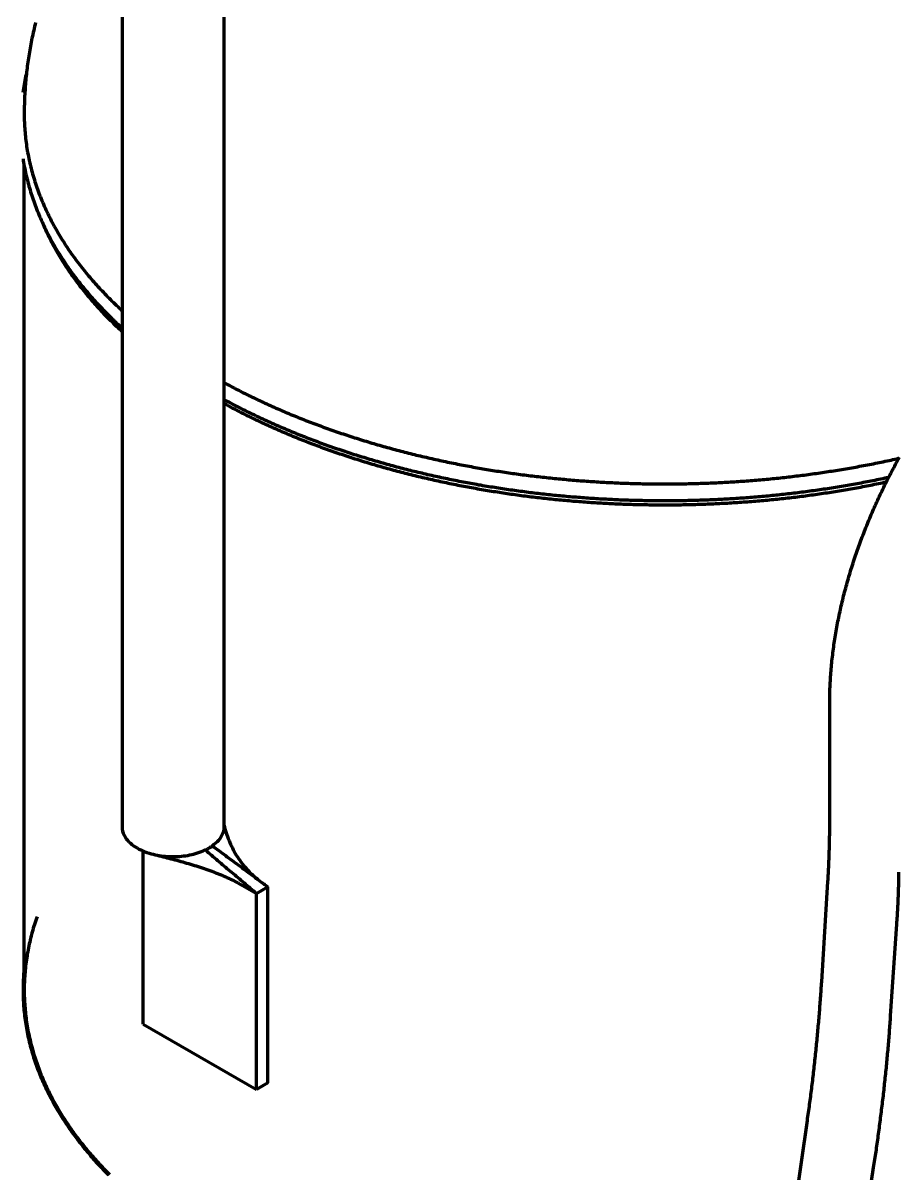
# Model space of a CAD drawing. Header units: millimetres. Extents: x 0 to 2382, y 0 to 420.
# Drawn here: x 309.89 to 331.78, y 96.25 to 125.02 of the extents above; entities that cross this region are included whole.
import ezdxf

# ---------------------------------------------------------------- set-up
doc = ezdxf.new("R2010")
doc.units = ezdxf.units.MM
doc.layers.add('01-VISIBLE', color=7, linetype='CONTINUOUS', lineweight=70)

msp = doc.modelspace()

# ---------------------------------------------------------------- linework, layer by layer
at = {"layer": '01-VISIBLE'}
for p, q in [((312.367, 134.692), (312.367, 104.92)), ((314.907, 134.692), (314.907, 104.92)), ((309.92, 100.846), (309.92, 121.45)), ((330.048, 105.032), (330.048, 108.031)), ((312.895, 100.001), (312.895, 104.326)), ((315.388, 103.46), (315.723, 103.267)), ((315.723, 103.267), (316.006, 103.43)), ((316.006, 98.531), (316.006, 103.43)), ((329.846, 101.055), (330.002, 103.565)), ((315.723, 98.368), (315.723, 103.267)), ((331.57, 100.21), (331.725, 102.495)), ((312.895, 100.001), (315.723, 98.368)), ((316.006, 98.531), (315.723, 98.368)), ((328.497, 90.626), (329.489, 97.593)), ((330.107, 89.715), (331.145, 96.414))]:
    msp.add_line(p, q, dxfattribs=at)
for points in [[(310.202, 125.033), (310.19, 124.984), (310.178, 124.935), (310.167, 124.886), (310.156, 124.837), (310.145, 124.788), (310.134, 124.739), (310.123, 124.69), (310.113, 124.64), (310.103, 124.591), (310.093, 124.542), (310.084, 124.492), (310.075, 124.443), (310.066, 124.393), (310.057, 124.344), (310.049, 124.294), (310.041, 124.244), (310.033, 124.195), (310.025, 124.145), (310.018, 124.095), (310.01, 124.045), (310.004, 123.995), (309.997, 123.945), (309.991, 123.895), (309.985, 123.845), (309.979, 123.795), (309.973, 123.745), (309.968, 123.695), (309.963, 123.645), (309.958, 123.595), (309.954, 123.545), (309.95, 123.495), (309.946, 123.445), (309.942, 123.394), (309.939, 123.344), (309.936, 123.294), (309.933, 123.244), (309.93, 123.193), (309.928, 123.143), (309.926, 123.093), (309.924, 123.042), (309.923, 122.992), (309.922, 122.942), (309.921, 122.892), (309.92, 122.841), (309.92, 122.791), (309.92, 122.74)], [(309.977, 123.78), (309.966, 123.731), (309.955, 123.682), (309.944, 123.632), (309.934, 123.583), (309.924, 123.533), (309.915, 123.484), (309.906, 123.434), (309.898, 123.384), (309.89, 123.334), (309.882, 123.284)], [(309.92, 122.74), (309.92, 122.69), (309.921, 122.64), (309.922, 122.589), (309.923, 122.539), (309.926, 122.489), (309.928, 122.438), (309.931, 122.388), (309.935, 122.338), (309.939, 122.288), (309.943, 122.238), (309.948, 122.188), (309.954, 122.137), (309.96, 122.087), (309.966, 122.037), (309.973, 121.988), (309.98, 121.938), (309.988, 121.888), (309.996, 121.838), (310.005, 121.789), (310.014, 121.739), (310.023, 121.69), (310.033, 121.64), (310.044, 121.591), (310.055, 121.542), (310.066, 121.493), (310.078, 121.444), (310.09, 121.395), (310.103, 121.346), (310.116, 121.298), (310.129, 121.249), (310.143, 121.201), (310.158, 121.153), (310.173, 121.104), (310.188, 121.056), (310.203, 121.009), (310.219, 120.961), (310.236, 120.913), (310.253, 120.866), (310.27, 120.818), (310.287, 120.771), (310.305, 120.724), (310.324, 120.677), (310.343, 120.631), (310.362, 120.584), (310.381, 120.538), (310.401, 120.491), (310.421, 120.445), (310.442, 120.399), (310.463, 120.353), (310.484, 120.308), (310.506, 120.262), (310.528, 120.217), (310.55, 120.172), (310.573, 120.127), (310.596, 120.082), (310.62, 120.038), (310.643, 119.993), (310.668, 119.949), (310.692, 119.905), (310.717, 119.861), (310.742, 119.817), (310.767, 119.774), (310.793, 119.731), (310.819, 119.687), (310.845, 119.645), (310.871, 119.602), (310.898, 119.559), (310.925, 119.517), (310.953, 119.474)], [(309.889, 121.632), (309.896, 121.582), (309.905, 121.533), (309.913, 121.484), (309.922, 121.434), (309.932, 121.385), (309.942, 121.336), (309.952, 121.287), (309.963, 121.238), (309.975, 121.19), (309.986, 121.141), (309.998, 121.092), (310.011, 121.044), (310.024, 120.996), (310.037, 120.947), (310.051, 120.899), (310.065, 120.851), (310.079, 120.803), (310.094, 120.756), (310.11, 120.708), (310.125, 120.66), (310.141, 120.613), (310.158, 120.566), (310.175, 120.519), (310.192, 120.472), (310.21, 120.425), (310.228, 120.378), (310.246, 120.332), (310.265, 120.285), (310.284, 120.239), (310.303, 120.193), (310.323, 120.147), (310.343, 120.101), (310.364, 120.055), (310.385, 120.01), (310.406, 119.965), (310.427, 119.919), (310.449, 119.874), (310.471, 119.829), (310.494, 119.785), (310.517, 119.74), (310.54, 119.696), (310.563, 119.652), (310.587, 119.608), (310.611, 119.564), (310.636, 119.52), (310.661, 119.477), (310.686, 119.433), (310.711, 119.39), (310.737, 119.347), (310.763, 119.304), (310.789, 119.262), (310.815, 119.219), (310.842, 119.177), (310.869, 119.135), (310.897, 119.093), (310.924, 119.051), (310.952, 119.01), (310.98, 118.968), (311.009, 118.927), (311.037, 118.886), (311.066, 118.845), (311.096, 118.805), (311.125, 118.764), (311.155, 118.724), (311.185, 118.684), (311.215, 118.644), (311.245, 118.604), (311.276, 118.565), (311.307, 118.525), (311.338, 118.486), (311.369, 118.447), (311.401, 118.408), (311.433, 118.37), (311.465, 118.331), (311.497, 118.293), (311.53, 118.255), (311.562, 118.217), (311.595, 118.179), (311.628, 118.142), (311.662, 118.105), (311.695, 118.067), (311.729, 118.03), (311.763, 117.994), (311.797, 117.957), (311.831, 117.92), (311.866, 117.884), (311.9, 117.848), (311.935, 117.812), (311.97, 117.776), (312.005, 117.741), (312.041, 117.706), (312.076, 117.67), (312.112, 117.635), (312.148, 117.6), (312.184, 117.566), (312.22, 117.531), (312.257, 117.497), (312.293, 117.463), (312.33, 117.429), (312.367, 117.395)], [(310.369, 120.044), (310.389, 119.997), (310.409, 119.951), (310.429, 119.905), (310.45, 119.86), (310.471, 119.814), (310.492, 119.769), (310.514, 119.723), (310.536, 119.678), (310.559, 119.633), (310.581, 119.589), (310.604, 119.544), (310.628, 119.5), (310.652, 119.456), (310.676, 119.412), (310.7, 119.368), (310.725, 119.324), (310.75, 119.28), (310.775, 119.237), (310.801, 119.194), (310.827, 119.151), (310.853, 119.108), (310.88, 119.066), (310.907, 119.023), (310.934, 118.981), (310.961, 118.939), (310.989, 118.897), (311.017, 118.855), (311.045, 118.814), (311.074, 118.773), (311.103, 118.732), (311.132, 118.691), (311.161, 118.65), (311.191, 118.609), (311.221, 118.569), (311.251, 118.529), (311.281, 118.489), (311.312, 118.449), (311.343, 118.409), (311.374, 118.37), (311.405, 118.331), (311.437, 118.292), (311.468, 118.253), (311.5, 118.214), (311.533, 118.176), (311.565, 118.137), (311.598, 118.099), (311.631, 118.061), (311.664, 118.024), (311.697, 117.986), (311.731, 117.949), (311.764, 117.912), (311.798, 117.875), (311.833, 117.838), (311.867, 117.801), (311.901, 117.765), (311.936, 117.729), (311.971, 117.692), (312.006, 117.657), (312.041, 117.621), (312.077, 117.585), (312.113, 117.55), (312.148, 117.515), (312.184, 117.48), (312.221, 117.445), (312.257, 117.41), (312.294, 117.376), (312.33, 117.342), (312.367, 117.308)], [(310.953, 119.474), (310.981, 119.432), (311.009, 119.39), (311.037, 119.348), (311.066, 119.307), (311.095, 119.265), (311.124, 119.224), (311.154, 119.183), (311.183, 119.142), (311.213, 119.101), (311.244, 119.061), (311.274, 119.021), (311.305, 118.98), (311.336, 118.941), (311.367, 118.901), (311.399, 118.861), (311.43, 118.822), (311.462, 118.783), (311.495, 118.744), (311.527, 118.705), (311.56, 118.666), (311.593, 118.628), (311.626, 118.59), (311.659, 118.552), (311.693, 118.514), (311.726, 118.476), (311.76, 118.439), (311.794, 118.401), (311.829, 118.364), (311.863, 118.327), (311.898, 118.291), (311.933, 118.254), (311.968, 118.218), (312.004, 118.182), (312.039, 118.146), (312.075, 118.11), (312.111, 118.074), (312.147, 118.039), (312.183, 118.004), (312.22, 117.969), (312.256, 117.934), (312.293, 117.899), (312.33, 117.865), (312.367, 117.83)], [(314.907, 116.039), (314.951, 116.015), (314.995, 115.991), (315.039, 115.968), (315.083, 115.944), (315.128, 115.921), (315.172, 115.897), (315.216, 115.874), (315.261, 115.851), (315.305, 115.828), (315.35, 115.806), (315.394, 115.783), (315.439, 115.76), (315.484, 115.738), (315.529, 115.716), (315.574, 115.694), (315.619, 115.672), (315.664, 115.65), (315.709, 115.628), (315.754, 115.607), (315.799, 115.586), (315.845, 115.564), (315.89, 115.543), (315.935, 115.522), (315.981, 115.501), (316.026, 115.48), (316.072, 115.46), (316.118, 115.439), (316.163, 115.419), (316.209, 115.399), (316.255, 115.379), (316.301, 115.359), (316.347, 115.339), (316.393, 115.319), (316.439, 115.299), (316.485, 115.28), (316.531, 115.26), (316.577, 115.241), (316.623, 115.222), (316.67, 115.203), (316.716, 115.184), (316.762, 115.165), (316.809, 115.147), (316.855, 115.128), (316.902, 115.11), (316.949, 115.091), (316.995, 115.073), (317.042, 115.055), (317.089, 115.037), (317.135, 115.02), (317.182, 115.002), (317.229, 114.984), (317.276, 114.967), (317.323, 114.95), (317.37, 114.932), (317.417, 114.915), (317.464, 114.898), (317.511, 114.881), (317.558, 114.865), (317.605, 114.848), (317.653, 114.831), (317.7, 114.815), (317.747, 114.799), (317.795, 114.783), (317.842, 114.766), (317.89, 114.751), (317.937, 114.735), (317.985, 114.719), (318.032, 114.703), (318.08, 114.688), (318.127, 114.672), (318.175, 114.657), (318.223, 114.642), (318.27, 114.627), (318.318, 114.612), (318.366, 114.597), (318.414, 114.582), (318.462, 114.568), (318.51, 114.553), (318.557, 114.539), (318.605, 114.525), (318.653, 114.51), (318.701, 114.496), (318.749, 114.482), (318.798, 114.468), (318.846, 114.455), (318.894, 114.441), (318.942, 114.428), (318.99, 114.414), (319.038, 114.401), (319.087, 114.388), (319.135, 114.374), (319.183, 114.361), (319.232, 114.349), (319.28, 114.336), (319.329, 114.323), (319.377, 114.31), (319.425, 114.298), (319.474, 114.286), (319.522, 114.273), (319.571, 114.261), (319.62, 114.249), (319.668, 114.237), (319.717, 114.225), (319.765, 114.214), (319.814, 114.202), (319.863, 114.19), (319.912, 114.179), (319.96, 114.168), (320.009, 114.156), (320.058, 114.145), (320.107, 114.134), (320.156, 114.123), (320.204, 114.112), (320.253, 114.102), (320.302, 114.091), (320.351, 114.08), (320.4, 114.07), (320.449, 114.06), (320.498, 114.049), (320.547, 114.039), (320.596, 114.029), (320.645, 114.019), (320.694, 114.009), (320.743, 114), (320.792, 113.99), (320.841, 113.98), (320.891, 113.971), (320.94, 113.962), (320.989, 113.952), (321.038, 113.943), (321.087, 113.934), (321.137, 113.925), (321.186, 113.916), (321.235, 113.908), (321.284, 113.899), (321.334, 113.89), (321.383, 113.882), (321.432, 113.874), (321.482, 113.865), (321.531, 113.857), (321.581, 113.849), (321.63, 113.841), (321.679, 113.833), (321.729, 113.825), (321.778, 113.818), (321.828, 113.81), (321.877, 113.803), (321.927, 113.795), (321.976, 113.788), (322.026, 113.781), (322.075, 113.773), (322.125, 113.766), (322.174, 113.759), (322.224, 113.753), (322.274, 113.746), (322.323, 113.739), (322.373, 113.733), (322.422, 113.726), (322.472, 113.72), (322.522, 113.714), (322.571, 113.707), (322.621, 113.701), (322.671, 113.695), (322.72, 113.689), (322.77, 113.684), (322.82, 113.678), (322.87, 113.672), (322.919, 113.667), (322.969, 113.661), (323.019, 113.656), (323.069, 113.651), (323.118, 113.646), (323.168, 113.64), (323.218, 113.636), (323.268, 113.631), (323.318, 113.626), (323.367, 113.621), (323.417, 113.617), (323.467, 113.612), (323.517, 113.608), (323.567, 113.603), (323.617, 113.599), (323.667, 113.595), (323.717, 113.591), (323.766, 113.587), (323.816, 113.583), (323.866, 113.579), (323.916, 113.576), (323.966, 113.572), (324.016, 113.568), (324.066, 113.565), (324.116, 113.562), (324.166, 113.559), (324.216, 113.555), (324.266, 113.552), (324.316, 113.549), (324.366, 113.547), (324.416, 113.544), (324.466, 113.541), (324.516, 113.539), (324.566, 113.536), (324.616, 113.534), (324.666, 113.531), (324.716, 113.529), (324.766, 113.527), (324.816, 113.525), (324.866, 113.523), (324.916, 113.521), (324.966, 113.519), (325.016, 113.518), (325.066, 113.516), (325.116, 113.515), (325.166, 113.513), (325.216, 113.512), (325.266, 113.511), (325.316, 113.509), (325.366, 113.508), (325.416, 113.507), (325.466, 113.507), (325.516, 113.506), (325.566, 113.505), (325.616, 113.505), (325.666, 113.504), (325.716, 113.504), (325.766, 113.503), (325.816, 113.503), (325.866, 113.503), (325.916, 113.503), (325.966, 113.503), (326.016, 113.503), (326.066, 113.503), (326.116, 113.504), (326.167, 113.504), (326.217, 113.504), (326.267, 113.505), (326.317, 113.506), (326.367, 113.506), (326.417, 113.507), (326.467, 113.508), (326.517, 113.509), (326.567, 113.51), (326.617, 113.512), (326.667, 113.513), (326.717, 113.514), (326.767, 113.516), (326.817, 113.517), (326.867, 113.519), (326.917, 113.521), (326.967, 113.523), (327.017, 113.525), (327.067, 113.527), (327.117, 113.529), (327.167, 113.531), (327.217, 113.533), (327.267, 113.536), (327.317, 113.538), (327.367, 113.541), (327.417, 113.543), (327.467, 113.546), (327.517, 113.549), (327.567, 113.552), (327.617, 113.555), (327.667, 113.558), (327.717, 113.561), (327.767, 113.565), (327.817, 113.568), (327.867, 113.572), (327.916, 113.575), (327.966, 113.579), (328.016, 113.583), (328.066, 113.586), (328.116, 113.59), (328.166, 113.594), (328.216, 113.599), (328.266, 113.603), (328.316, 113.607), (328.365, 113.611), (328.415, 113.616), (328.465, 113.621), (328.515, 113.625), (328.565, 113.63), (328.615, 113.635), (328.664, 113.64), (328.714, 113.645), (328.764, 113.65), (328.814, 113.655), (328.863, 113.661), (328.913, 113.666), (328.963, 113.672), (329.013, 113.677), (329.062, 113.683), (329.112, 113.689), (329.162, 113.695), (329.212, 113.701), (329.261, 113.707), (329.311, 113.713), (329.361, 113.719), (329.41, 113.725), (329.46, 113.732), (329.509, 113.738), (329.559, 113.745), (329.609, 113.752), (329.658, 113.759), (329.708, 113.766), (329.757, 113.773), (329.807, 113.78), (329.856, 113.787), (329.906, 113.794), (329.955, 113.802), (330.005, 113.809), (330.054, 113.817), (330.104, 113.824), (330.153, 113.832), (330.203, 113.84), (330.252, 113.848), (330.301, 113.856), (330.351, 113.864), (330.4, 113.872), (330.45, 113.881), (330.499, 113.889), (330.548, 113.898), (330.598, 113.907), (330.647, 113.915), (330.696, 113.924), (330.745, 113.933), (330.795, 113.942), (330.844, 113.951), (330.893, 113.96), (330.942, 113.97), (330.991, 113.979), (331.04, 113.989), (331.089, 113.998), (331.139, 114.008), (331.188, 114.018), (331.237, 114.028), (331.286, 114.038), (331.335, 114.048), (331.384, 114.058), (331.433, 114.069), (331.482, 114.079), (331.531, 114.09), (331.579, 114.1), (331.628, 114.111), (331.677, 114.122), (331.726, 114.133), (331.775, 114.144)], [(331.519, 113.662), (331.47, 113.652), (331.421, 113.642), (331.372, 113.631), (331.323, 113.621), (331.274, 113.611), (331.225, 113.601), (331.176, 113.591), (331.127, 113.581), (331.078, 113.572), (331.029, 113.562), (330.98, 113.552), (330.931, 113.543), (330.882, 113.534), (330.833, 113.525), (330.783, 113.515), (330.734, 113.506), (330.685, 113.497), (330.636, 113.489), (330.587, 113.48), (330.537, 113.471), (330.488, 113.463), (330.439, 113.454), (330.389, 113.446), (330.34, 113.438), (330.291, 113.43), (330.241, 113.422), (330.192, 113.414), (330.143, 113.406), (330.093, 113.398), (330.044, 113.39), (329.994, 113.383), (329.945, 113.375), (329.895, 113.368), (329.846, 113.361), (329.796, 113.353), (329.747, 113.346), (329.697, 113.339), (329.648, 113.332), (329.598, 113.326), (329.549, 113.319), (329.499, 113.312), (329.45, 113.306), (329.4, 113.299), (329.35, 113.293), (329.301, 113.287), (329.251, 113.281), (329.202, 113.275), (329.152, 113.269), (329.102, 113.263), (329.053, 113.257), (329.003, 113.251), (328.953, 113.246), (328.903, 113.24), (328.854, 113.235), (328.804, 113.229), (328.754, 113.224), (328.705, 113.219), (328.655, 113.214), (328.605, 113.209), (328.555, 113.204), (328.505, 113.2), (328.456, 113.195), (328.406, 113.19), (328.356, 113.186), (328.306, 113.181), (328.256, 113.177), (328.207, 113.173), (328.157, 113.169), (328.107, 113.165), (328.057, 113.161), (328.007, 113.157), (327.957, 113.153), (327.907, 113.15), (327.857, 113.146), (327.808, 113.143), (327.758, 113.139), (327.708, 113.136), (327.658, 113.133), (327.608, 113.13), (327.558, 113.127), (327.508, 113.124), (327.458, 113.121), (327.408, 113.118), (327.358, 113.115), (327.308, 113.113), (327.258, 113.11), (327.208, 113.108), (327.158, 113.106), (327.109, 113.104), (327.059, 113.101), (327.009, 113.099), (326.959, 113.097), (326.909, 113.096), (326.859, 113.094), (326.809, 113.092), (326.759, 113.091), (326.709, 113.089), (326.659, 113.088), (326.609, 113.087), (326.559, 113.085), (326.509, 113.084), (326.459, 113.083), (326.409, 113.082), (326.359, 113.081), (326.309, 113.081), (326.259, 113.08), (326.209, 113.079), (326.159, 113.079), (326.109, 113.079), (326.059, 113.078), (326.009, 113.078), (325.959, 113.078), (325.909, 113.078), (325.859, 113.078), (325.809, 113.078), (325.759, 113.078), (325.709, 113.079), (325.659, 113.079), (325.609, 113.08), (325.559, 113.08), (325.509, 113.081), (325.459, 113.082), (325.409, 113.083), (325.359, 113.084), (325.309, 113.085), (325.259, 113.086), (325.209, 113.087), (325.159, 113.088), (325.109, 113.09), (325.059, 113.091), (325.009, 113.093), (324.959, 113.095), (324.909, 113.096), (324.859, 113.098), (324.809, 113.1), (324.759, 113.102), (324.709, 113.104), (324.659, 113.107), (324.609, 113.109), (324.559, 113.111), (324.509, 113.114), (324.459, 113.117), (324.409, 113.119), (324.359, 113.122), (324.309, 113.125), (324.259, 113.128), (324.209, 113.131), (324.159, 113.134), (324.109, 113.137), (324.06, 113.141), (324.01, 113.144), (323.96, 113.148), (323.91, 113.151), (323.86, 113.155), (323.81, 113.159), (323.76, 113.163), (323.71, 113.167), (323.661, 113.171), (323.611, 113.175), (323.561, 113.179), (323.511, 113.183), (323.461, 113.188), (323.411, 113.192), (323.362, 113.197), (323.312, 113.202), (323.262, 113.206), (323.212, 113.211), (323.163, 113.216), (323.113, 113.221), (323.063, 113.226), (323.013, 113.232), (322.964, 113.237), (322.914, 113.243), (322.864, 113.248), (322.814, 113.254), (322.765, 113.259), (322.715, 113.265), (322.665, 113.271), (322.616, 113.277), (322.566, 113.283), (322.517, 113.289), (322.467, 113.296), (322.417, 113.302), (322.368, 113.309), (322.318, 113.315), (322.269, 113.322), (322.219, 113.329), (322.17, 113.335), (322.12, 113.342), (322.07, 113.349), (322.021, 113.357), (321.971, 113.364), (321.922, 113.371), (321.873, 113.379), (321.823, 113.386), (321.774, 113.394), (321.724, 113.401), (321.675, 113.409), (321.625, 113.417), (321.576, 113.425), (321.527, 113.433), (321.477, 113.441), (321.428, 113.45), (321.379, 113.458), (321.329, 113.467), (321.28, 113.475), (321.231, 113.484), (321.182, 113.493), (321.133, 113.501), (321.083, 113.51), (321.034, 113.519), (320.985, 113.529), (320.936, 113.538), (320.887, 113.547), (320.838, 113.557), (320.788, 113.566), (320.739, 113.576), (320.69, 113.586), (320.641, 113.595), (320.592, 113.605), (320.543, 113.615), (320.494, 113.626), (320.445, 113.636), (320.396, 113.646), (320.348, 113.657), (320.299, 113.667), (320.25, 113.678), (320.201, 113.689), (320.152, 113.699), (320.103, 113.71), (320.055, 113.721), (320.006, 113.732), (319.957, 113.744), (319.908, 113.755), (319.86, 113.767), (319.811, 113.778), (319.762, 113.79), (319.714, 113.802), (319.665, 113.813), (319.617, 113.825), (319.568, 113.837), (319.52, 113.85), (319.471, 113.862), (319.423, 113.874), (319.374, 113.887), (319.326, 113.899), (319.277, 113.912), (319.229, 113.925), (319.181, 113.938), (319.132, 113.951), (319.084, 113.964), (319.036, 113.977), (318.988, 113.99), (318.94, 114.004), (318.891, 114.017), (318.843, 114.031), (318.795, 114.045), (318.747, 114.059), (318.699, 114.073), (318.651, 114.087), (318.603, 114.101), (318.555, 114.115), (318.507, 114.129), (318.46, 114.144), (318.412, 114.159), (318.364, 114.173), (318.316, 114.188), (318.268, 114.203), (318.221, 114.218), (318.173, 114.233), (318.125, 114.249), (318.078, 114.264), (318.03, 114.279), (317.983, 114.295), (317.935, 114.311), (317.888, 114.327), (317.84, 114.343), (317.793, 114.359), (317.746, 114.375), (317.698, 114.391), (317.651, 114.407), (317.604, 114.424), (317.557, 114.441), (317.51, 114.457), (317.463, 114.474), (317.416, 114.491), (317.369, 114.508), (317.322, 114.525), (317.275, 114.543), (317.228, 114.56), (317.181, 114.578), (317.134, 114.595), (317.087, 114.613), (317.041, 114.631), (316.994, 114.649), (316.948, 114.667), (316.901, 114.686), (316.854, 114.704), (316.808, 114.722), (316.762, 114.741), (316.715, 114.76), (316.669, 114.779), (316.623, 114.798), (316.576, 114.817), (316.53, 114.836), (316.484, 114.855), (316.438, 114.875), (316.392, 114.894), (316.346, 114.914), (316.3, 114.934), (316.254, 114.954), (316.209, 114.974), (316.163, 114.994), (316.117, 115.015), (316.071, 115.035), (316.026, 115.056), (315.98, 115.076), (315.935, 115.097), (315.89, 115.118), (315.844, 115.139), (315.799, 115.161), (315.754, 115.182), (315.709, 115.204), (315.663, 115.225), (315.618, 115.247), (315.573, 115.269), (315.529, 115.291), (315.484, 115.313), (315.439, 115.335), (315.394, 115.358), (315.35, 115.38), (315.305, 115.403), (315.261, 115.426), (315.216, 115.449), (315.172, 115.472), (315.127, 115.495), (315.083, 115.518), (315.039, 115.542), (314.995, 115.566), (314.951, 115.589), (314.907, 115.613)], [(314.907, 115.517), (314.951, 115.493), (314.995, 115.469), (315.039, 115.445), (315.084, 115.421), (315.128, 115.398), (315.172, 115.375), (315.217, 115.351), (315.261, 115.328), (315.306, 115.305), (315.351, 115.283), (315.395, 115.26), (315.44, 115.237), (315.485, 115.215), (315.53, 115.193), (315.575, 115.171), (315.62, 115.149), (315.665, 115.127), (315.71, 115.105), (315.756, 115.084), (315.801, 115.062), (315.846, 115.041), (315.892, 115.02), (315.937, 114.999), (315.983, 114.978), (316.028, 114.957), (316.074, 114.936), (316.12, 114.916), (316.166, 114.895), (316.212, 114.875), (316.257, 114.855), (316.303, 114.835), (316.349, 114.815), (316.396, 114.795), (316.442, 114.775), (316.488, 114.756), (316.534, 114.737), (316.58, 114.717), (316.627, 114.698), (316.673, 114.679), (316.72, 114.66), (316.766, 114.641), (316.813, 114.623), (316.859, 114.604), (316.906, 114.586), (316.952, 114.567), (316.999, 114.549), (317.046, 114.531), (317.093, 114.513), (317.14, 114.495), (317.187, 114.478), (317.234, 114.46), (317.28, 114.443), (317.328, 114.425), (317.375, 114.408), (317.422, 114.391), (317.469, 114.374), (317.516, 114.357), (317.563, 114.34), (317.611, 114.324), (317.658, 114.307), (317.705, 114.291), (317.753, 114.274), (317.8, 114.258), (317.848, 114.242), (317.895, 114.226), (317.943, 114.21), (317.99, 114.194), (318.038, 114.179), (318.086, 114.163), (318.133, 114.148), (318.181, 114.133), (318.229, 114.117), (318.277, 114.102), (318.325, 114.087), (318.373, 114.073), (318.421, 114.058), (318.468, 114.043), (318.516, 114.029), (318.565, 114.014), (318.613, 114), (318.661, 113.986), (318.709, 113.972), (318.757, 113.958), (318.805, 113.944), (318.853, 113.93), (318.902, 113.916), (318.95, 113.903), (318.998, 113.889), (319.046, 113.876), (319.095, 113.863), (319.143, 113.85), (319.192, 113.837), (319.24, 113.824), (319.289, 113.811), (319.337, 113.798), (319.386, 113.786), (319.434, 113.773), (319.483, 113.761), (319.531, 113.749), (319.58, 113.736), (319.629, 113.724), (319.677, 113.712), (319.726, 113.7), (319.775, 113.689), (319.824, 113.677), (319.872, 113.665), (319.921, 113.654), (319.97, 113.643), (320.019, 113.631), (320.068, 113.62), (320.117, 113.609), (320.166, 113.598), (320.215, 113.587), (320.264, 113.577), (320.313, 113.566), (320.362, 113.556), (320.411, 113.545), (320.46, 113.535), (320.509, 113.525), (320.558, 113.514), (320.607, 113.504), (320.656, 113.494), (320.705, 113.485), (320.755, 113.475), (320.804, 113.465), (320.853, 113.456), (320.902, 113.446), (320.952, 113.437), (321.001, 113.428), (321.05, 113.419), (321.099, 113.409), (321.149, 113.401), (321.198, 113.392), (321.247, 113.383), (321.297, 113.374), (321.346, 113.366), (321.396, 113.357), (321.445, 113.349), (321.495, 113.341), (321.544, 113.332), (321.594, 113.324), (321.643, 113.316), (321.693, 113.309), (321.742, 113.301), (321.792, 113.293), (321.841, 113.285), (321.891, 113.278), (321.94, 113.271), (321.99, 113.263), (322.04, 113.256), (322.089, 113.249), (322.139, 113.242), (322.189, 113.235), (322.238, 113.228), (322.288, 113.221), (322.338, 113.215), (322.387, 113.208), (322.437, 113.202), (322.487, 113.195), (322.537, 113.189), (322.586, 113.183), (322.636, 113.177), (322.686, 113.171), (322.736, 113.165), (322.785, 113.159), (322.835, 113.154), (322.885, 113.148), (322.935, 113.142), (322.985, 113.137), (323.035, 113.132), (323.085, 113.126), (323.134, 113.121), (323.184, 113.116), (323.234, 113.111), (323.284, 113.106), (323.334, 113.102), (323.384, 113.097), (323.434, 113.092), (323.484, 113.088), (323.534, 113.084), (323.584, 113.079), (323.634, 113.075), (323.684, 113.071), (323.734, 113.067), (323.784, 113.063), (323.834, 113.059), (323.884, 113.055), (323.934, 113.052), (323.984, 113.048), (324.034, 113.045), (324.084, 113.041), (324.134, 113.038), (324.184, 113.035), (324.234, 113.032), (324.284, 113.029), (324.334, 113.026), (324.384, 113.023), (324.434, 113.02), (324.484, 113.018), (324.534, 113.015), (324.584, 113.013), (324.634, 113.01), (324.684, 113.008), (324.735, 113.006), (324.785, 113.004), (324.835, 113.002), (324.885, 113), (324.935, 112.998), (324.985, 112.996), (325.035, 112.994), (325.085, 112.993), (325.135, 112.991), (325.186, 112.99), (325.236, 112.989), (325.286, 112.988), (325.336, 112.986), (325.386, 112.985), (325.436, 112.985), (325.486, 112.984), (325.536, 112.983), (325.587, 112.982), (325.637, 112.982), (325.687, 112.981), (325.737, 112.981), (325.787, 112.981), (325.837, 112.98), (325.887, 112.98), (325.938, 112.98), (325.988, 112.98), (326.038, 112.981), (326.088, 112.981), (326.138, 112.981), (326.188, 112.982), (326.238, 112.982), (326.289, 112.983), (326.339, 112.983), (326.389, 112.984), (326.439, 112.985), (326.489, 112.986), (326.539, 112.987), (326.589, 112.988), (326.639, 112.99), (326.69, 112.991), (326.74, 112.992), (326.79, 112.994), (326.84, 112.996), (326.89, 112.997), (326.94, 112.999), (326.99, 113.001), (327.04, 113.003), (327.09, 113.005), (327.141, 113.007), (327.191, 113.01), (327.241, 113.012), (327.291, 113.014), (327.341, 113.017), (327.391, 113.019), (327.441, 113.022), (327.491, 113.025), (327.541, 113.028), (327.591, 113.031), (327.641, 113.034), (327.691, 113.037), (327.741, 113.04), (327.791, 113.044), (327.841, 113.047), (327.891, 113.051), (327.941, 113.054), (327.991, 113.058), (328.041, 113.062), (328.091, 113.066), (328.141, 113.07), (328.191, 113.074), (328.241, 113.078), (328.291, 113.082), (328.341, 113.087), (328.391, 113.091), (328.441, 113.096), (328.491, 113.1), (328.541, 113.105), (328.591, 113.11), (328.641, 113.115), (328.691, 113.12), (328.741, 113.125), (328.79, 113.13), (328.84, 113.136), (328.89, 113.141), (328.94, 113.146), (328.99, 113.152), (329.04, 113.158), (329.089, 113.163), (329.139, 113.169), (329.189, 113.175), (329.239, 113.181), (329.289, 113.187), (329.338, 113.194), (329.388, 113.2), (329.438, 113.206), (329.487, 113.213), (329.537, 113.22), (329.587, 113.226), (329.637, 113.233), (329.686, 113.24), (329.736, 113.247), (329.785, 113.254), (329.835, 113.261), (329.885, 113.268), (329.934, 113.276), (329.984, 113.283), (330.033, 113.291), (330.083, 113.299), (330.133, 113.306), (330.182, 113.314), (330.232, 113.322), (330.281, 113.33), (330.331, 113.338), (330.38, 113.347), (330.429, 113.355), (330.479, 113.363), (330.528, 113.372), (330.578, 113.38), (330.627, 113.389), (330.676, 113.398), (330.726, 113.407), (330.775, 113.416), (330.824, 113.425), (330.874, 113.434), (330.923, 113.444), (330.972, 113.453), (331.021, 113.463), (331.071, 113.472), (331.12, 113.482), (331.169, 113.492), (331.218, 113.502), (331.267, 113.512), (331.316, 113.522), (331.365, 113.532), (331.415, 113.542), (331.464, 113.553)], [(330.048, 108.031), (330.048, 108.081), (330.048, 108.131), (330.049, 108.181), (330.05, 108.231), (330.051, 108.281), (330.053, 108.331), (330.054, 108.381), (330.056, 108.431), (330.058, 108.481), (330.061, 108.531), (330.064, 108.581), (330.067, 108.631), (330.07, 108.681), (330.073, 108.731), (330.077, 108.781), (330.081, 108.83), (330.085, 108.88), (330.089, 108.93), (330.094, 108.98), (330.099, 109.03), (330.104, 109.079), (330.109, 109.129), (330.115, 109.179), (330.121, 109.228), (330.127, 109.278), (330.133, 109.328), (330.139, 109.377), (330.146, 109.427), (330.153, 109.476), (330.16, 109.526), (330.168, 109.575), (330.175, 109.625), (330.183, 109.674), (330.191, 109.723), (330.199, 109.773), (330.208, 109.822), (330.217, 109.871), (330.225, 109.92), (330.235, 109.97), (330.244, 110.019), (330.253, 110.068), (330.263, 110.117), (330.273, 110.166), (330.283, 110.215), (330.293, 110.264), (330.304, 110.313), (330.315, 110.361), (330.326, 110.41), (330.337, 110.459), (330.348, 110.508), (330.36, 110.556), (330.371, 110.605), (330.383, 110.654), (330.395, 110.702), (330.408, 110.751), (330.42, 110.799), (330.433, 110.847), (330.446, 110.896), (330.459, 110.944), (330.472, 110.992), (330.486, 111.04), (330.499, 111.088), (330.513, 111.136), (330.527, 111.184), (330.541, 111.232), (330.555, 111.28), (330.57, 111.328), (330.585, 111.376), (330.6, 111.424), (330.615, 111.471), (330.63, 111.519), (330.645, 111.567), (330.661, 111.614), (330.677, 111.661), (330.693, 111.709), (330.709, 111.756), (330.725, 111.803), (330.741, 111.851), (330.758, 111.898), (330.775, 111.945), (330.792, 111.992), (330.809, 112.039), (330.826, 112.086), (330.844, 112.133), (330.861, 112.179), (330.879, 112.226), (330.897, 112.273), (330.915, 112.319), (330.934, 112.366), (330.952, 112.413), (330.971, 112.459), (330.989, 112.505), (331.008, 112.552), (331.027, 112.598), (331.047, 112.644), (331.066, 112.69), (331.086, 112.736), (331.105, 112.782), (331.125, 112.828), (331.145, 112.874), (331.165, 112.919), (331.186, 112.965), (331.206, 113.011), (331.227, 113.056), (331.248, 113.102), (331.269, 113.147), (331.29, 113.192), (331.311, 113.238), (331.332, 113.283), (331.354, 113.328), (331.375, 113.373), (331.397, 113.418), (331.419, 113.463), (331.441, 113.508), (331.464, 113.553), (331.486, 113.597), (331.509, 113.642), (331.531, 113.687), (331.554, 113.731), (331.577, 113.775), (331.6, 113.82), (331.624, 113.864), (331.647, 113.908), (331.671, 113.952), (331.694, 113.996), (331.718, 114.04), (331.742, 114.084), (331.766, 114.128), (331.79, 114.172)], [(330.002, 103.565), (330.005, 103.616), (330.008, 103.666), (330.011, 103.717), (330.013, 103.768), (330.016, 103.818), (330.019, 103.869), (330.021, 103.919), (330.023, 103.97), (330.026, 104.02), (330.028, 104.071), (330.03, 104.121), (330.032, 104.172), (330.034, 104.223), (330.035, 104.273), (330.037, 104.324), (330.038, 104.374), (330.04, 104.425), (330.041, 104.476), (330.042, 104.526), (330.043, 104.577), (330.044, 104.627), (330.045, 104.678), (330.046, 104.729), (330.046, 104.779), (330.047, 104.83), (330.047, 104.88), (330.048, 104.931), (330.048, 104.982), (330.048, 105.032)], [(312.367, 104.92), (312.37, 104.869), (312.379, 104.819), (312.394, 104.769), (312.414, 104.722), (312.439, 104.677), (312.468, 104.634), (312.5, 104.594), (312.535, 104.556), (312.572, 104.521), (312.611, 104.488), (312.653, 104.457), (312.695, 104.429), (312.739, 104.402)], [(314.907, 104.92), (314.904, 104.869), (314.895, 104.818), (314.88, 104.769), (314.859, 104.721), (314.835, 104.676), (314.806, 104.633), (314.774, 104.593), (314.739, 104.555), (314.701, 104.52), (314.661, 104.487), (314.62, 104.456)], [(314.907, 104.978), (314.921, 104.929), (314.936, 104.88), (314.951, 104.831), (314.967, 104.783), (314.984, 104.734), (315.001, 104.686), (315.019, 104.638), (315.038, 104.59), (315.058, 104.543), (315.078, 104.496), (315.099, 104.45), (315.121, 104.403), (315.144, 104.358), (315.168, 104.312), (315.193, 104.268), (315.219, 104.223), (315.246, 104.18), (315.274, 104.137), (315.303, 104.095), (315.332, 104.053), (315.363, 104.012), (315.395, 103.972), (315.428, 103.933), (315.462, 103.894), (315.496, 103.856), (315.532, 103.819), (315.568, 103.783), (315.605, 103.748), (315.643, 103.713), (315.681, 103.68), (315.72, 103.647), (315.76, 103.614), (315.801, 103.583), (315.842, 103.552)], [(314.441, 104.353), (314.472, 104.368), (314.503, 104.384), (314.533, 104.401), (314.563, 104.418), (314.592, 104.437), (314.62, 104.456)], [(314.62, 104.456), (314.661, 104.426), (314.701, 104.396), (314.742, 104.366), (314.783, 104.336), (314.824, 104.305), (314.864, 104.275), (314.905, 104.245), (314.946, 104.215), (314.986, 104.185), (315.027, 104.155), (315.068, 104.125), (315.109, 104.094), (315.149, 104.064), (315.19, 104.034), (315.231, 104.004), (315.271, 103.974), (315.312, 103.944), (315.353, 103.914), (315.394, 103.884), (315.434, 103.853), (315.475, 103.823), (315.516, 103.793), (315.556, 103.763), (315.597, 103.733), (315.638, 103.703), (315.679, 103.673), (315.719, 103.642), (315.76, 103.612), (315.801, 103.582), (315.842, 103.552)], [(312.739, 104.402), (312.787, 104.376), (312.835, 104.352), (312.885, 104.33), (312.935, 104.309), (312.986, 104.291), (313.038, 104.274), (313.09, 104.259), (313.142, 104.245)], [(313.142, 104.245), (313.192, 104.234), (313.242, 104.224), (313.292, 104.215), (313.343, 104.207), (313.393, 104.201), (313.444, 104.196), (313.495, 104.192), (313.546, 104.189), (313.597, 104.188), (313.648, 104.187), (313.699, 104.188), (313.75, 104.19), (313.801, 104.193), (313.852, 104.198), (313.903, 104.203), (313.953, 104.21), (314.004, 104.218), (314.054, 104.228), (314.104, 104.238), (314.153, 104.25), (314.202, 104.264), (314.251, 104.279), (314.3, 104.295), (314.348, 104.313), (314.395, 104.332), (314.441, 104.353)], [(313.142, 104.245), (313.192, 104.233), (313.241, 104.221), (313.29, 104.209), (313.339, 104.196), (313.389, 104.184), (313.438, 104.171), (313.487, 104.159), (313.536, 104.146), (313.585, 104.133), (313.635, 104.12), (313.684, 104.107), (313.733, 104.094), (313.782, 104.08), (313.831, 104.067), (313.879, 104.053), (313.928, 104.039), (313.977, 104.025), (314.026, 104.011), (314.075, 103.996), (314.123, 103.982), (314.172, 103.967), (314.22, 103.952), (314.269, 103.936), (314.317, 103.921), (314.365, 103.905), (314.413, 103.889), (314.461, 103.872), (314.509, 103.855), (314.557, 103.838), (314.605, 103.821), (314.653, 103.803), (314.7, 103.785), (314.747, 103.767), (314.794, 103.748), (314.841, 103.728), (314.888, 103.709), (314.935, 103.688), (314.981, 103.668), (315.027, 103.647), (315.073, 103.625), (315.119, 103.603), (315.165, 103.581), (315.21, 103.558), (315.255, 103.534), (315.3, 103.51), (315.344, 103.485), (315.388, 103.46)], [(314.441, 104.353), (314.48, 104.32), (314.519, 104.287), (314.558, 104.254), (314.597, 104.221), (314.636, 104.188), (314.674, 104.156), (314.713, 104.123), (314.752, 104.09), (314.791, 104.057), (314.83, 104.024), (314.869, 103.991), (314.907, 103.958), (314.946, 103.925), (314.985, 103.892), (315.024, 103.859), (315.063, 103.826), (315.102, 103.794), (315.14, 103.761), (315.179, 103.728), (315.218, 103.695), (315.257, 103.662), (315.296, 103.629), (315.335, 103.596), (315.374, 103.563), (315.412, 103.53), (315.451, 103.497), (315.49, 103.464), (315.529, 103.432), (315.568, 103.399), (315.607, 103.366), (315.645, 103.333), (315.684, 103.3), (315.723, 103.267)], [(331.725, 102.495), (331.728, 102.545), (331.731, 102.595), (331.735, 102.646), (331.738, 102.696), (331.741, 102.746), (331.743, 102.796), (331.746, 102.847), (331.749, 102.897), (331.751, 102.947), (331.754, 102.997), (331.756, 103.048), (331.758, 103.098), (331.76, 103.148), (331.762, 103.198), (331.764, 103.249), (331.766, 103.299), (331.768, 103.349), (331.769, 103.4), (331.771, 103.45), (331.772, 103.5), (331.774, 103.55), (331.775, 103.601), (331.776, 103.651), (331.777, 103.701), (331.778, 103.752), (331.778, 103.802)], [(315.842, 103.552), (315.869, 103.532), (315.896, 103.511), (315.924, 103.491), (315.951, 103.471), (315.979, 103.451), (316.006, 103.43)], [(310.24, 102.685), (310.223, 102.637), (310.207, 102.589), (310.191, 102.541), (310.176, 102.492), (310.161, 102.444), (310.146, 102.395), (310.132, 102.347), (310.118, 102.298), (310.105, 102.249), (310.092, 102.2), (310.08, 102.151), (310.068, 102.102), (310.056, 102.052), (310.045, 102.003), (310.035, 101.953), (310.025, 101.904), (310.015, 101.854), (310.006, 101.804), (309.997, 101.754), (309.989, 101.704), (309.981, 101.654), (309.973, 101.604), (309.967, 101.554), (309.96, 101.504), (309.954, 101.453), (309.949, 101.403), (309.944, 101.352), (309.939, 101.302), (309.935, 101.251), (309.931, 101.201), (309.928, 101.15), (309.926, 101.1), (309.923, 101.049), (309.922, 100.998), (309.921, 100.948), (309.92, 100.897), (309.92, 100.846)], [(309.92, 101.412), (309.914, 101.361), (309.91, 101.31), (309.905, 101.258), (309.902, 101.207), (309.899, 101.156), (309.896, 101.104), (309.894, 101.053), (309.892, 101.001), (309.891, 100.95), (309.89, 100.898), (309.89, 100.846)], [(329.489, 97.593), (329.496, 97.643), (329.503, 97.692), (329.51, 97.742), (329.517, 97.792), (329.524, 97.842), (329.531, 97.892), (329.538, 97.942), (329.545, 97.992), (329.551, 98.042), (329.558, 98.092), (329.564, 98.143), (329.571, 98.193), (329.577, 98.243), (329.584, 98.293), (329.59, 98.343), (329.596, 98.393), (329.602, 98.443), (329.609, 98.493), (329.615, 98.543), (329.621, 98.593), (329.627, 98.643), (329.633, 98.693), (329.639, 98.743), (329.644, 98.794), (329.65, 98.844), (329.656, 98.894), (329.662, 98.944), (329.667, 98.994), (329.673, 99.044), (329.678, 99.094), (329.684, 99.145), (329.689, 99.195), (329.694, 99.245), (329.699, 99.295), (329.705, 99.345), (329.71, 99.396), (329.715, 99.446), (329.72, 99.496), (329.725, 99.546), (329.73, 99.596), (329.735, 99.647), (329.739, 99.697), (329.744, 99.747), (329.749, 99.797), (329.753, 99.848), (329.758, 99.898), (329.762, 99.948), (329.767, 99.998), (329.771, 100.049), (329.776, 100.099), (329.78, 100.149), (329.784, 100.2), (329.788, 100.25), (329.792, 100.3), (329.796, 100.35), (329.8, 100.401), (329.804, 100.451), (329.808, 100.501), (329.812, 100.552), (329.815, 100.602), (329.819, 100.652), (329.823, 100.703), (329.826, 100.753), (329.83, 100.803), (329.833, 100.854), (329.836, 100.904), (329.84, 100.954), (329.843, 101.005), (329.846, 101.055)], [(309.89, 100.846), (309.89, 100.796), (309.891, 100.746), (309.892, 100.696), (309.893, 100.646), (309.895, 100.596), (309.898, 100.546), (309.901, 100.495), (309.905, 100.445), (309.909, 100.395), (309.913, 100.345), (309.918, 100.295), (309.923, 100.246), (309.929, 100.196), (309.936, 100.146), (309.942, 100.096), (309.95, 100.047), (309.957, 99.997), (309.965, 99.948), (309.974, 99.898), (309.983, 99.849), (309.992, 99.799), (310.002, 99.75), (310.013, 99.701), (310.024, 99.652), (310.035, 99.603), (310.047, 99.554), (310.059, 99.506), (310.071, 99.457), (310.084, 99.409), (310.098, 99.36), (310.111, 99.312), (310.126, 99.264), (310.14, 99.216), (310.155, 99.168), (310.171, 99.12), (310.187, 99.073), (310.203, 99.025), (310.22, 98.978), (310.237, 98.931), (310.254, 98.884), (310.272, 98.837), (310.29, 98.79), (310.309, 98.744), (310.328, 98.697), (310.347, 98.651), (310.367, 98.605), (310.387, 98.559), (310.407, 98.513), (310.428, 98.467), (310.449, 98.422), (310.471, 98.376), (310.493, 98.331), (310.515, 98.286), (310.538, 98.242), (310.561, 98.197), (310.584, 98.152), (310.607, 98.108), (310.631, 98.064), (310.655, 98.02), (310.68, 97.976), (310.705, 97.933), (310.73, 97.889), (310.755, 97.846), (310.781, 97.803), (310.807, 97.76), (310.834, 97.717), (310.86, 97.675), (310.887, 97.633), (310.914, 97.59), (310.942, 97.548), (310.97, 97.507), (310.998, 97.465), (311.026, 97.424), (311.055, 97.382), (311.084, 97.341), (311.113, 97.301), (311.142, 97.26), (311.172, 97.219), (311.202, 97.179), (311.232, 97.139), (311.262, 97.099), (311.293, 97.059), (311.324, 97.02), (311.355, 96.981), (311.386, 96.941), (311.418, 96.902), (311.45, 96.864), (311.482, 96.825), (311.514, 96.787), (311.547, 96.748), (311.579, 96.71), (311.612, 96.673), (311.646, 96.635), (311.679, 96.597), (311.712, 96.56), (311.746, 96.523), (311.78, 96.486), (311.814, 96.449), (311.849, 96.413), (311.883, 96.376), (311.918, 96.34), (311.953, 96.304), (311.988, 96.268), (312.023, 96.233)], [(309.92, 100.846), (309.92, 100.796), (309.921, 100.746), (309.922, 100.696), (309.923, 100.646), (309.925, 100.596), (309.928, 100.546), (309.931, 100.496), (309.935, 100.446), (309.939, 100.396), (309.943, 100.346), (309.948, 100.296), (309.953, 100.247), (309.959, 100.197), (309.965, 100.147), (309.972, 100.098), (309.979, 100.048), (309.987, 99.999), (309.995, 99.949), (310.004, 99.9), (310.013, 99.851), (310.022, 99.801), (310.032, 99.752), (310.043, 99.703), (310.053, 99.654), (310.065, 99.606), (310.076, 99.557), (310.088, 99.508), (310.101, 99.46), (310.114, 99.411), (310.127, 99.363), (310.141, 99.315), (310.155, 99.267), (310.17, 99.219), (310.185, 99.171), (310.2, 99.124), (310.216, 99.076), (310.232, 99.029), (310.249, 98.982), (310.266, 98.934), (310.283, 98.888), (310.301, 98.841), (310.319, 98.794), (310.338, 98.748), (310.357, 98.701), (310.376, 98.655), (310.396, 98.609), (310.416, 98.563), (310.436, 98.517), (310.457, 98.472), (310.478, 98.426), (310.5, 98.381), (310.522, 98.336), (310.544, 98.291), (310.566, 98.246), (310.589, 98.202), (310.612, 98.157), (310.636, 98.113), (310.66, 98.069), (310.684, 98.025), (310.708, 97.982), (310.733, 97.938), (310.758, 97.895), (310.784, 97.852), (310.809, 97.809), (310.835, 97.766), (310.862, 97.723), (310.888, 97.681), (310.915, 97.639), (310.942, 97.596), (310.97, 97.555), (310.998, 97.513), (311.026, 97.471), (311.054, 97.43), (311.083, 97.389), (311.111, 97.348), (311.14, 97.307), (311.17, 97.267), (311.199, 97.226), (311.229, 97.186), (311.259, 97.146), (311.29, 97.106), (311.32, 97.067), (311.351, 97.027), (311.382, 96.988), (311.414, 96.949), (311.445, 96.91), (311.477, 96.871), (311.509, 96.833), (311.541, 96.794), (311.574, 96.756), (311.606, 96.718), (311.639, 96.68), (311.672, 96.643), (311.706, 96.605), (311.739, 96.568), (311.773, 96.531), (311.807, 96.494), (311.841, 96.458), (311.875, 96.421), (311.91, 96.385), (311.944, 96.349), (311.979, 96.313), (312.014, 96.277), (312.049, 96.241)], [(331.145, 96.414), (331.152, 96.463), (331.16, 96.513), (331.167, 96.563), (331.175, 96.613), (331.182, 96.662), (331.19, 96.712), (331.197, 96.762), (331.204, 96.811), (331.212, 96.861), (331.219, 96.911), (331.226, 96.961), (331.233, 97.011), (331.24, 97.06), (331.247, 97.11), (331.254, 97.16), (331.261, 97.21), (331.268, 97.26), (331.274, 97.309), (331.281, 97.359), (331.288, 97.409), (331.294, 97.459), (331.301, 97.509), (331.307, 97.559), (331.314, 97.608), (331.32, 97.658), (331.327, 97.708), (331.333, 97.758), (331.339, 97.808), (331.345, 97.858), (331.351, 97.908), (331.357, 97.958), (331.363, 98.008), (331.369, 98.058), (331.375, 98.108), (331.381, 98.157), (331.387, 98.207), (331.392, 98.257), (331.398, 98.307), (331.404, 98.357), (331.409, 98.407), (331.415, 98.457), (331.42, 98.507), (331.426, 98.557), (331.431, 98.607), (331.436, 98.657), (331.441, 98.707), (331.447, 98.757), (331.452, 98.807), (331.457, 98.857), (331.462, 98.907), (331.467, 98.957), (331.471, 99.007), (331.476, 99.057), (331.481, 99.108), (331.486, 99.158), (331.49, 99.208), (331.495, 99.258), (331.499, 99.308), (331.504, 99.358), (331.508, 99.408), (331.512, 99.458), (331.517, 99.508), (331.521, 99.558), (331.525, 99.608), (331.529, 99.659), (331.533, 99.709), (331.537, 99.759), (331.541, 99.809), (331.545, 99.859), (331.549, 99.909), (331.552, 99.959), (331.556, 100.009), (331.56, 100.06), (331.563, 100.11), (331.567, 100.16), (331.57, 100.21)]]:
    msp.add_lwpolyline(points, dxfattribs=at)

doc.saveas('drawing.dxf')
